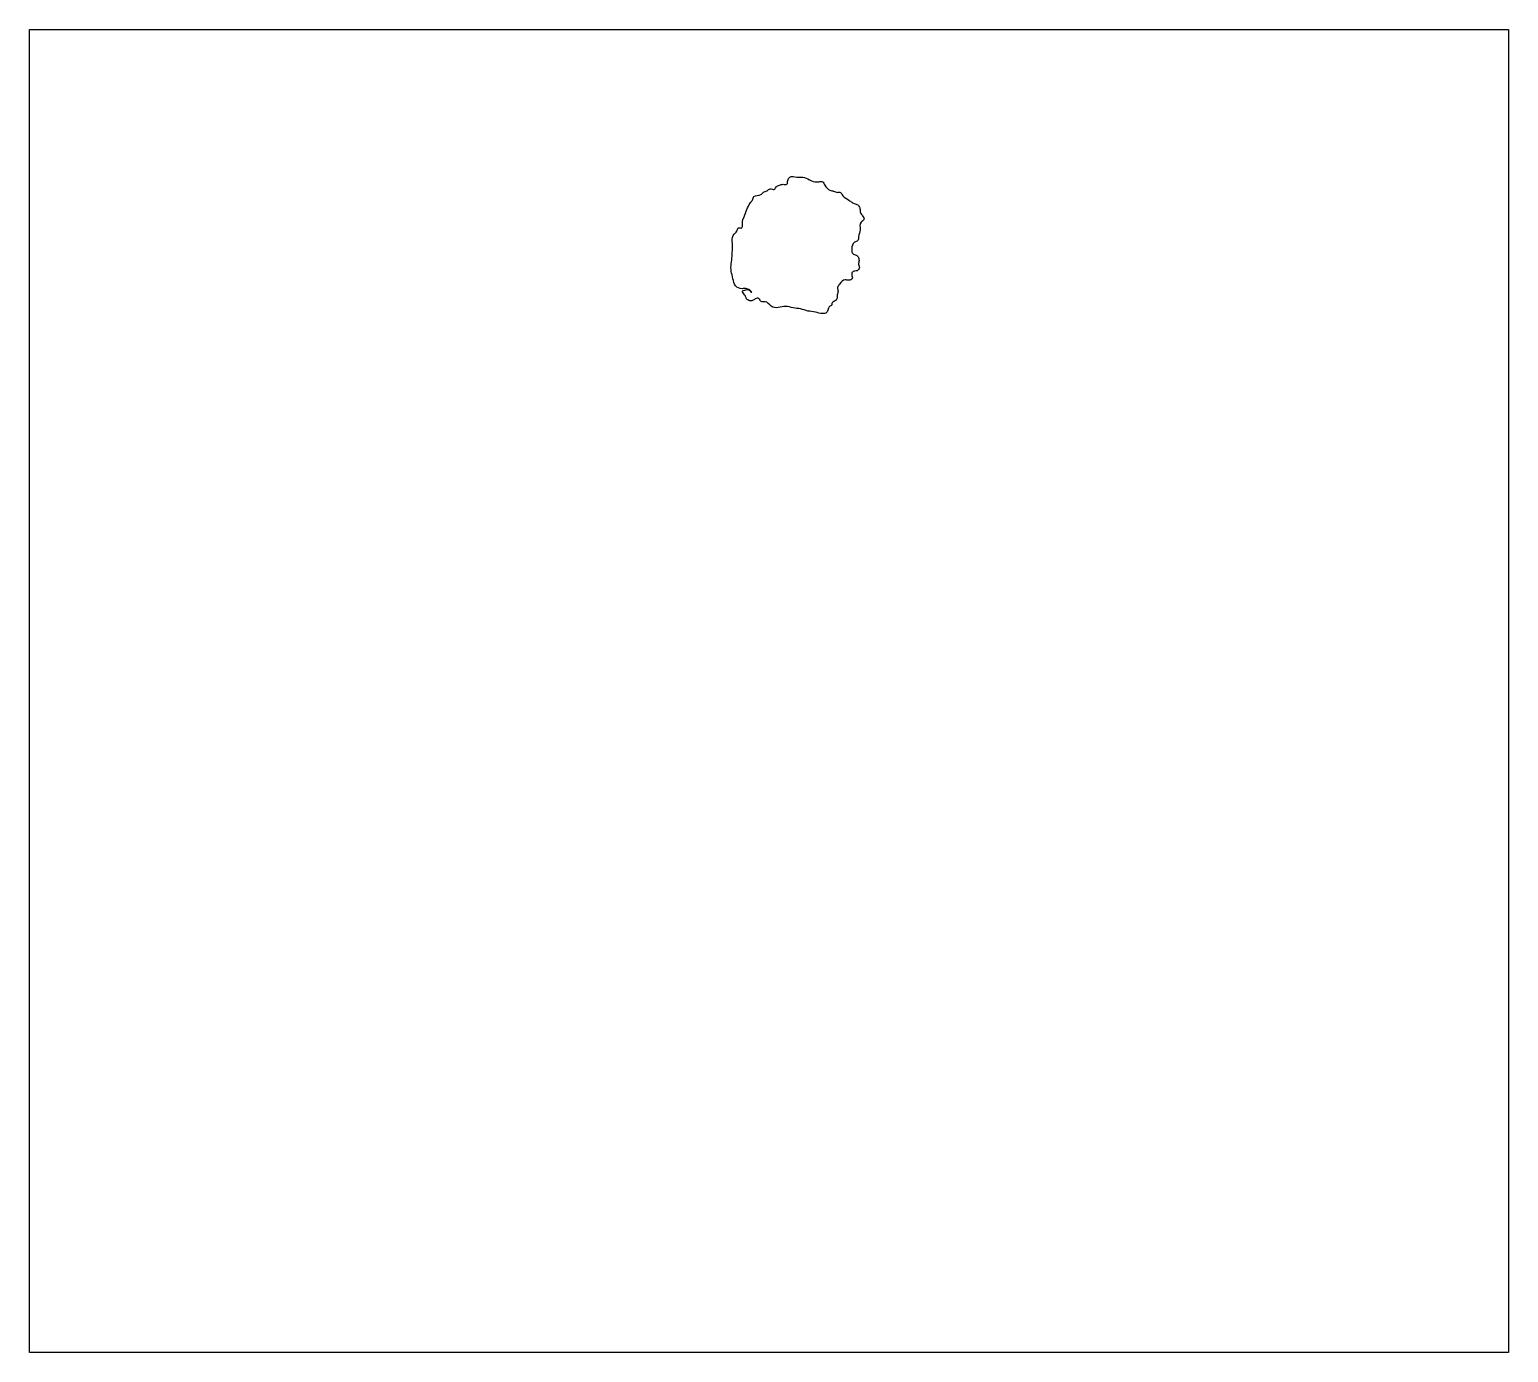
# Model space of a CAD drawing. Header units: millimetres. Extents: x 0 to 1900, y -800 to 900.
import ezdxf

# ---------------------------------------------------------------- set-up
doc = ezdxf.new("R2010")
doc.units = ezdxf.units.MM
doc.layers.get('0').update_dxf_attribs({"linetype": 'CONTINUOUS'})

msp = doc.modelspace()

# ---------------------------------------------------------------- linework, layer by layer
msp.add_lwpolyline([(1900, -800), (0, -800), (0, 900), (1900, 900)], close=True)
msp.add_open_spline([(999.9, 538.3), (1003.1, 537.7), (1009.7, 537.6), (1017.2, 534.4), (1024.5, 535.6), (1026.1, 540.7), (1027.1, 544.6), (1031, 544.9), (1030.4, 549.2), (1034.5, 551), (1038, 553.7), (1037.2, 559.2), (1039.4, 563.6), (1037.3, 568.8), (1041.8, 574.1), (1046.2, 579.7), (1052.4, 577), (1058.5, 579.5), (1055.4, 584.6), (1057.4, 590.3), (1063.5, 589.1), (1067.2, 594), (1064.3, 598.3), (1066.2, 603.1), (1064.8, 608.7), (1060.9, 610.5), (1056.2, 612.4), (1056.1, 619.9), (1057.6, 626.9), (1064.9, 627.9), (1064.9, 635.6), (1068.3, 642.6), (1065.5, 652.1), (1073.5, 655.5), (1070.4, 660.8), (1066.9, 664.3), (1067.2, 669.5), (1065.3, 674.5), (1060.6, 676.2), (1056.3, 677.7), (1051.5, 682.1), (1045.7, 684), (1042, 692), (1037.8, 690.1), (1033.1, 692.6), (1026.4, 693.3), (1022.5, 698.1), (1019.2, 705.6), (1012.4, 703.6), (1004.2, 705), (995.9, 711.1), (986, 709.4), (977.2, 712.6), (973.5, 706.5), (974.3, 700.1), (967.7, 701.7), (963.7, 699.9), (958.3, 698.3), (957.6, 693.2), (951.1, 696.6), (947.8, 692.1), (942.3, 691.8), (939.3, 685.6), (930.4, 688.2), (929, 680.5), (922.7, 673.9), (920.3, 663.9), (915.9, 655.1), (915.6, 650.8), (916.3, 643.3), (909.5, 646.7), (909.2, 640.1), (903.4, 636.6), (902.1, 629.6), (903.5, 623.5), (902.8, 616.9), (902.9, 608.7), (901.3, 599.1), (900.8, 589.3), (904.1, 580), (905.2, 569.9), (914.1, 566.1), (920.2, 567.9), (925.8, 565.5), (929.4, 560.1), (923.7, 566.8), (919, 565), (914.2, 564.9), (919.2, 558.9), (920.2, 555.1), (923.5, 551.3), (929.6, 551.3), (931.4, 554), (937.8, 555.8), (939.4, 549), (947.3, 551.8), (952, 542.9), (962, 542), (971.6, 545.4), (981, 541.8), (990.8, 541.6), (996.8, 539), (999.9, 538.3)], degree=3, knots=[0, 0, 0, 0, 0.981079, 1.962157, 2.452697, 2.943236, 3.433775, 3.679045, 3.924314, 4.414854, 4.905393, 5.395932, 5.886472, 6.377011, 6.86755, 7.848629, 8.339168, 8.829708, 9.320247, 9.810786, 10.301326, 10.791865, 11.282404, 11.772943, 12.263483, 12.754022, 13.244561, 13.735101, 14.716179, 15.206719, 15.697258, 16.678337, 17.659415, 18.149955, 18.640494, 19.131033, 19.621572, 20.112112, 20.602651, 21.09319, 21.58373, 22.564808, 23.055348, 23.545887, 24.036426, 24.526966, 25.508044, 25.998583, 26.489123, 27.470201, 28.45128, 29.432359, 30.413437, 30.903977, 31.394516, 31.885055, 32.375595, 32.866134, 33.356673, 33.847212, 34.337752, 34.828291, 35.31883, 36.299909, 36.790448, 37.280988, 39.243145, 39.733684, 40.224224, 40.714763, 41.205302, 41.695841, 42.186381, 43.167459, 43.657999, 44.148538, 45.129617, 46.110695, 47.091774, 48.072853, 49.053931, 50.03501, 50.525549, 51.016088, 51.506628, 51.997167, 52.487706, 52.978246, 53.468785, 53.959324, 54.449864, 54.940403, 55.430942, 55.921481, 56.412021, 56.90256, 57.883639, 58.864717, 59.845796, 60.826875, 61.807953, 62.789032, 62.789032, 62.789032, 62.789032])

doc.saveas('drawing.dxf')
